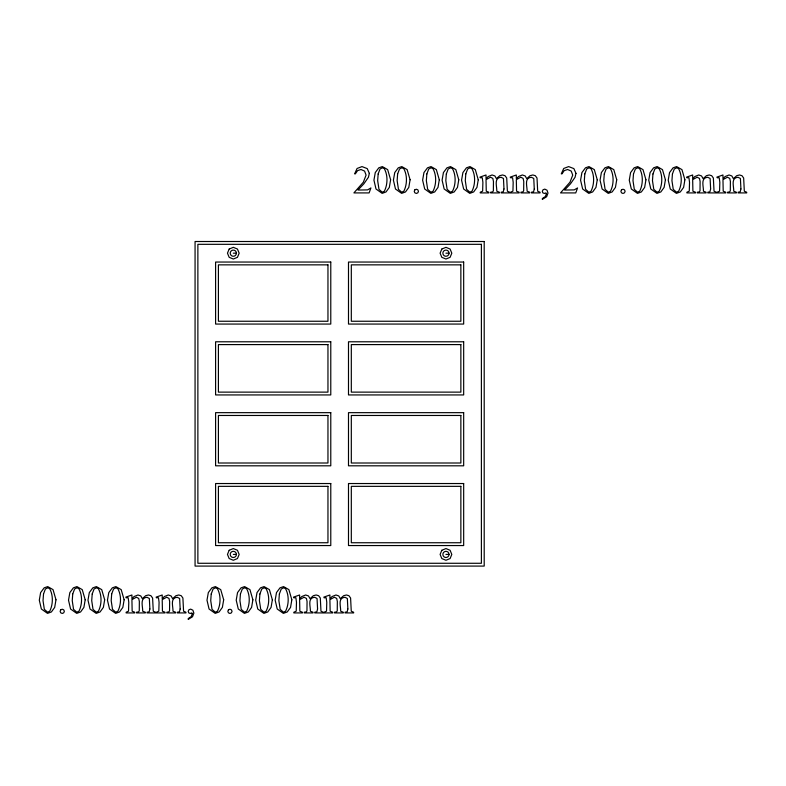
<?xml version="1.0" encoding="UTF-8"?>
<svg xmlns="http://www.w3.org/2000/svg" width="786" height="786" viewBox="0 0 786 786"><rect width="100%" height="100%" fill="white"/><g stroke="black" fill="none" stroke-linecap="round" stroke-linejoin="round"><path stroke-width="1.18" d="M233.314 253.18L236.419 253.18A3.105 3.105 0 0 1 231.762 255.863A3.105 3.105 0 0 1 231.762 250.498A3.105 3.105 0 0 1 236.419 253.18M445.957 253.18L449.052 253.18A3.105 3.105 0 0 1 444.404 255.863A3.105 3.105 0 0 1 444.404 250.498A3.105 3.105 0 0 1 449.052 253.18M233.314 554.415L236.419 554.415A3.105 3.105 0 0 1 231.762 557.097A3.105 3.105 0 0 1 231.762 551.733A3.105 3.105 0 0 1 236.419 554.415M445.957 554.415L449.052 554.415A3.105 3.105 0 0 1 444.404 557.097A3.105 3.105 0 0 1 444.404 551.733A3.105 3.105 0 0 1 449.052 554.415M149.871 608.983L149.163 611.803L147.051 612.235L147.051 612.923L155.648 612.923L155.648 612.235L153.27 611.233L152.602 598.028L150.902 595.7L148.446 594.992L145.665 595.7L142.354 598.696L140.782 595.935L137.963 594.992L134.16 596.505L131.92 598.696L131.92 594.992L125.848 597.114L126.133 597.802L128.187 597.753L128.776 602.331L128.531 611.164L126.133 612.235L126.133 612.923L134.75 612.923L134.75 612.235L132.156 611.213L131.92 599.649L136.381 597.213L138.719 598.431L139.348 601.487L139.26 610.869L138.503 611.891L136.518 612.235L136.518 612.923L145.322 612.923L145.322 612.235L142.688 611.213C142.875 606.32 139.525 597.861 146.982 597.272L149.35 598.49L149.871 608.983M180.161 608.983L179.463 611.803L177.351 612.235L177.351 612.923L185.948 612.923L185.948 612.235L183.57 611.233L182.902 598.028L181.202 595.7L178.736 594.992L175.956 595.7L172.655 598.696L171.073 595.935L168.263 594.992L164.451 596.505L162.211 598.696L162.211 594.992L156.149 597.114L156.434 597.802L158.487 597.753L159.077 602.331L158.821 611.164L156.434 612.235L156.434 612.923L165.04 612.923L165.04 612.235L162.447 611.213L162.211 599.649L166.681 597.213L169.019 598.431L169.648 601.487L169.55 610.869L168.803 611.891L166.809 612.235L166.809 612.923L175.622 612.923L175.622 612.235L172.989 611.213C173.175 606.32 169.815 597.861 177.272 597.272L179.65 598.49L180.161 608.983M317.564 608.983L316.866 611.803L314.754 612.235L314.754 612.923L323.351 612.923L323.351 612.235L320.973 611.233L320.305 598.028L318.605 595.7L316.139 594.992L313.359 595.7L310.057 598.696L308.476 595.935L305.656 594.992L301.853 596.505L299.613 598.696L299.613 594.992L293.542 597.114L293.826 597.802L295.89 597.753L296.479 602.331L296.224 611.164L293.826 612.235L293.826 612.923L302.443 612.923L302.443 612.235L299.849 611.213L299.613 599.649L304.084 597.213L306.422 598.431L307.051 601.487L306.953 610.869L306.206 611.891L304.211 612.235L304.211 612.923L313.025 612.923L313.025 612.235L310.382 611.213C310.578 606.32 307.218 597.861 314.675 597.272L317.053 598.49L317.564 608.983M347.864 608.983L347.157 611.803L345.044 612.235L345.044 612.923L353.641 612.923L353.641 612.235L351.263 611.233L350.595 598.028L348.896 595.7L346.43 594.992L343.659 595.7L340.348 598.696L338.766 595.935L335.956 594.992L332.154 596.505L329.904 598.696L329.904 594.992L323.842 597.114L324.127 597.802L326.18 597.753L326.77 602.331L326.524 611.164L324.127 612.235L324.127 612.923L332.743 612.923L332.743 612.235L330.149 611.213L329.904 599.649L334.374 597.213L336.713 598.431L337.341 601.487L337.253 610.869L336.496 611.891L334.512 612.235L334.512 612.923L343.315 612.923L343.315 612.235L340.682 611.213C340.869 606.32 337.518 597.861 344.966 597.272L347.343 598.49L347.864 608.983M503.983 188.974L503.276 191.794L501.163 192.226L501.163 192.914L509.76 192.914L509.76 192.226L507.383 191.224L506.715 178.019L505.015 175.691L502.549 174.983L499.778 175.691L496.467 178.687L494.885 175.936L492.075 174.983L488.273 176.506L486.023 178.687L486.023 174.983L479.961 177.115L480.246 177.793L482.299 177.744L482.889 182.323L482.643 191.155L480.246 192.226L480.246 192.914L488.863 192.914L488.863 192.226L486.259 191.204L486.023 179.64L490.493 177.204L492.832 178.422L493.461 181.487L493.362 190.86L492.616 191.892L490.631 192.226L490.631 192.914L499.434 192.914L499.434 192.226L496.801 191.204C496.988 186.321 493.628 177.852 501.085 177.263L503.462 178.481L503.983 188.974M534.274 188.974L533.566 191.794L531.464 192.226L531.464 192.914L540.051 192.914L540.051 192.226L537.673 191.224L537.015 178.019L535.305 175.691L532.849 174.983L530.069 175.691L526.758 178.687L525.186 175.936L522.366 174.983L518.563 176.506L516.323 178.687L516.323 174.983L510.252 177.115L510.536 177.793L512.59 177.744L513.179 182.323L512.934 191.155L510.536 192.226L510.536 192.914L519.153 192.914L519.153 192.226L516.559 191.204L516.323 179.64L520.794 177.204L523.132 178.422L523.761 181.487L523.663 190.86L522.906 191.892L520.922 192.226L520.922 192.914L529.725 192.914L529.725 192.226L527.092 191.204C527.278 186.321 523.928 177.852 531.385 177.263L533.763 178.481L534.274 188.974M710.623 188.974L709.915 191.794L707.813 192.226L707.813 192.914L716.41 192.914L716.41 192.226L714.032 191.224L713.364 178.019L711.664 175.691L709.198 174.983L706.418 175.691L703.116 178.687L701.534 175.936L698.715 174.983L694.912 176.506L692.672 178.687L692.672 174.983L686.6 177.115L686.885 177.793L688.939 177.744L689.528 182.323L689.283 191.155L686.885 192.226L686.885 192.914L695.502 192.914L695.502 192.226L692.908 191.204L692.672 179.64L697.143 177.204L699.481 178.422L700.11 181.487L700.012 190.86L699.265 191.892L697.27 192.226L697.27 192.914L706.074 192.914L706.074 192.226L703.441 191.204C703.637 186.321 700.277 177.852 707.734 177.263L710.112 178.481L710.623 188.974M740.923 188.974L740.216 191.794L738.103 192.226L738.103 192.914L746.7 192.914L746.7 192.226L744.322 191.224L743.654 178.019L741.955 175.691L739.488 174.983L736.718 175.691L733.407 178.687L731.825 175.936L729.015 174.983L725.213 176.506L722.963 178.687L722.963 174.983L716.901 177.115L717.186 177.793L719.239 177.744L719.829 182.323L719.583 191.155L717.186 192.226L717.186 192.914L725.802 192.914L725.802 192.226L723.208 191.204L722.963 179.64L727.433 177.204L729.772 178.422L730.4 181.487L730.302 190.86L729.555 191.892L727.571 192.226L727.571 192.914L736.374 192.914L736.374 192.226L733.741 191.204C733.928 186.321 730.577 177.852 738.025 177.263L740.402 178.481L740.923 188.974M43.525 593.98L43.024 600.651L44.34 609.347L47.573 612.176L49.705 611.253C53.124 604.532 53.35 595.13 49.567 588.488L47.691 587.859L45.382 589.019L43.525 593.98M72.734 593.98L72.243 600.651L73.55 609.347L76.782 612.176L78.914 611.253C82.334 604.532 82.559 595.13 78.777 588.488L76.9 587.859L74.601 589.019L72.734 593.98M92.208 593.98L91.716 600.651L93.023 609.347L96.256 612.176L98.388 611.253C101.807 604.532 102.033 595.13 98.25 588.488L96.373 587.859L94.074 589.019L92.208 593.98M111.681 593.98L111.19 600.651L112.496 609.347L115.729 612.176L117.861 611.253C121.29 604.532 121.506 595.13 117.733 588.488L115.847 587.859L113.548 589.019L111.681 593.98M211.218 593.98L210.727 600.651L212.033 609.347L215.266 612.176L217.398 611.253C220.827 604.532 221.043 595.13 217.27 588.488L215.384 587.859L213.085 589.019L211.218 593.98M240.428 593.98L239.936 600.651L241.243 609.347L244.485 612.176L246.608 611.253C250.036 604.532 250.253 595.13 246.48 588.488L244.593 587.859L242.294 589.019L240.428 593.98M259.901 593.98L259.409 600.651L260.726 609.347L263.958 612.176L266.081 611.253C269.51 604.532 269.726 595.13 265.953 588.488L264.067 587.859L261.767 589.019L259.901 593.98M279.374 593.98L278.883 600.651L280.199 609.347L283.432 612.176L285.554 611.253C288.983 604.532 289.209 595.13 285.426 588.488L283.54 587.859L281.241 589.019L279.374 593.98M378.154 173.971L377.663 180.652L378.98 189.338L382.212 192.177L384.334 191.253C387.763 184.523 387.989 175.121 384.207 168.479L382.32 167.85L380.021 169.01L378.154 173.971M397.628 173.971L397.136 180.652L398.453 189.338L401.685 192.177L403.817 191.253C407.236 184.523 407.462 175.121 403.68 168.479L401.793 167.85L399.494 169.01L397.628 173.971M426.847 173.971L426.346 180.652L427.663 189.338L430.895 192.177L433.027 191.253C436.446 184.523 436.672 175.121 432.89 168.479L431.013 167.85L428.704 169.01L426.847 173.971M446.32 173.971L445.819 180.652L447.136 189.338L450.368 192.177L452.5 191.253C455.919 184.523 456.145 175.121 452.363 168.479L450.486 167.85L448.177 169.01L446.32 173.971M465.793 173.971L465.292 180.652L466.609 189.338L469.841 192.177L471.973 191.253C475.392 184.523 475.618 175.121 471.836 168.479L469.959 167.85L467.65 169.01L465.793 173.971M584.804 173.971L584.312 180.652L585.619 189.338L588.852 192.177L590.984 191.253C594.413 184.523 594.629 175.121 590.856 168.479L588.969 167.85L586.67 169.01L584.804 173.971M604.277 173.971L603.786 180.652L605.092 189.338L608.325 192.177L610.457 191.253C613.886 184.523 614.102 175.121 610.329 168.479L608.443 167.85L606.144 169.01L604.277 173.971M633.487 173.971L632.995 180.652L634.302 189.338L637.534 192.177L639.666 191.253C643.095 184.523 643.312 175.121 639.539 168.479L637.652 167.85L635.353 169.01L633.487 173.971M652.96 173.971L652.468 180.652L653.785 189.338L657.017 192.177L659.14 191.253C662.569 184.523 662.785 175.121 659.012 168.479L657.125 167.85L654.826 169.01L652.96 173.971M672.433 173.971L671.942 180.652L673.258 189.338L676.491 192.177L678.613 191.253C682.042 184.523 682.268 175.121 678.485 168.479L676.599 167.85L674.3 169.01L672.433 173.971M55.983 599.777L54.686 607.401L51.385 611.96L47.514 613.375L41.373 609.022L39.3 600.18L40.626 592.585L44.173 587.84L47.71 586.602L53.035 589.628L55.983 599.777M85.193 599.777L83.896 607.401L80.594 611.96L76.723 613.375L70.583 609.022L68.51 600.18L69.846 592.585L73.383 587.84L76.92 586.602L82.245 589.628L85.193 599.777M104.666 599.777L103.369 607.401L100.068 611.96L96.197 613.375L90.056 609.022L87.983 600.18L89.319 592.585L92.856 587.84L96.393 586.602L101.718 589.628L104.666 599.777M124.139 599.777L122.842 607.401L119.541 611.96L115.67 613.375L109.529 609.022L107.456 600.18L108.792 592.585L112.329 587.84L115.866 586.602L121.191 589.628L124.139 599.777M223.676 599.777L222.379 607.401L219.078 611.96L215.217 613.375L209.066 609.022L206.993 600.18L208.329 592.585L211.866 587.84L215.403 586.602L220.728 589.628L223.676 599.777M252.886 599.777L251.589 607.401L248.297 611.96L244.426 613.375L238.286 609.022L236.213 600.18L237.539 592.585L241.076 587.84L244.613 586.602L249.938 589.628L252.886 599.777M272.359 599.777L271.072 607.401L267.771 611.96L263.9 613.375L257.759 609.022L255.686 600.18L257.012 592.585L260.549 587.84L264.086 586.602L269.411 589.628L272.359 599.777M291.832 599.777L290.545 607.401L287.244 611.96L283.373 613.375L277.232 609.022L275.159 600.18L276.485 592.585L280.022 587.84L283.559 586.602L288.884 589.628L291.832 599.777M390.613 179.778L389.325 187.402L386.024 191.951L382.153 193.376L376.013 189.013L373.94 180.171L375.266 172.576L378.803 167.831L382.34 166.593L387.665 169.619L390.613 179.778M410.086 179.778L408.799 187.402L405.497 191.951L401.626 193.376L395.486 189.013L393.413 180.171L394.739 172.576L398.276 167.831L401.813 166.593L407.138 169.619L410.086 179.778M439.295 179.778L438.008 187.402L434.707 191.951L430.836 193.376L424.695 189.013L422.622 180.171L423.949 172.576L427.486 167.831L431.023 166.593L436.348 169.619L439.295 179.778M458.778 179.778L457.481 187.402L454.18 191.951L450.309 193.376L444.169 189.013L442.096 180.171L443.422 172.576L446.969 167.831L450.506 166.593L455.831 169.619L458.778 179.778M478.252 179.778L476.955 187.402L473.653 191.951L469.782 193.376L463.642 189.013L461.569 180.171L462.905 172.576L466.442 167.831L469.979 166.593L475.304 169.619L478.252 179.778M597.262 179.778L595.965 187.402L592.664 191.951L588.793 193.376L582.652 189.013L580.579 180.171L581.915 172.576L585.452 167.831L588.989 166.593L594.314 169.619L597.262 179.778M616.735 179.778L615.438 187.402L612.137 191.951L608.276 193.376L602.125 189.013L600.052 180.171L601.388 172.576L604.925 167.831L608.462 166.593L613.787 169.619L616.735 179.778M645.945 179.778L644.648 187.402L641.356 191.951L637.485 193.376L631.335 189.013L629.262 180.171L630.598 172.576L634.135 167.831L637.672 166.593L642.997 169.619L645.945 179.778M665.418 179.778L664.121 187.402L660.83 191.951L656.958 193.376L650.818 189.013L648.745 180.171L650.071 172.576L653.608 167.831L657.145 166.593L662.47 169.619L665.418 179.778M684.891 179.778L683.604 187.402L680.303 191.951L676.432 193.376L670.291 189.013L668.218 180.171L669.544 172.576L673.081 167.831L676.618 166.593L681.943 169.619L684.891 179.778M369.332 173.362L368.418 177.282L363.859 183.806L357.944 190.045L367.553 189.888L370.913 187.952L369.106 192.914L353.897 192.914L363.348 182.205L366.08 175.111L364.576 171.083L360.99 169.501L357.571 170.621L355.341 173.873L354.633 173.873L357.08 168.479L361.992 166.593L367.229 168.607L369.332 173.362M575.981 173.362L575.067 177.282L570.498 183.806L564.584 190.045L574.202 189.888L577.553 187.952L575.755 192.914L560.536 192.914L569.988 182.205L572.729 175.111L571.226 171.083L567.63 169.501L564.22 170.621L561.98 173.873L561.283 173.873L563.719 168.479L568.642 166.593L573.878 168.607L575.981 173.362M192.315 613.679L191.244 616.558L188.208 618.572L188.208 619.407L192.511 616.755L193.877 613.109L192.894 610.211L190.664 609.121L188.925 609.779L188.208 611.38L188.758 612.903L190.241 613.453L191.882 612.903L192.315 613.679M546.427 193.67L545.356 196.559L542.32 198.563L542.32 199.398L546.624 196.746L547.989 193.101L547.007 190.202L544.767 189.112L543.028 189.78L542.32 191.371L542.871 192.894L544.354 193.444L545.985 192.894L546.427 193.67M60.738 609.838L60.129 611.341L60.738 612.834L62.232 613.453L63.725 612.834L64.344 611.341L63.735 609.848L62.232 609.229L60.738 609.838M228.441 609.838L227.822 611.341L228.441 612.834L229.934 613.453L231.428 612.834L232.047 611.341L231.438 609.848L229.934 609.229L228.441 609.838M414.851 189.829L414.232 191.332L414.851 192.825L416.344 193.444L417.838 192.825L418.457 191.332L417.847 189.839L416.344 189.23L414.851 189.829M621.5 189.829L620.881 191.332L621.5 192.825L622.993 193.444L624.487 192.825L625.106 191.332L624.497 189.839L622.993 189.23L621.5 189.829M229.178 249.044L227.468 253.18L229.178 257.317L233.314 259.026L237.451 257.317L239.16 253.18L237.451 249.044L233.314 247.335L229.178 249.044M229.178 550.279L227.468 554.415L229.178 558.551L233.314 560.261L237.451 558.551L239.16 554.415L237.451 550.279L233.314 548.569L229.178 550.279M441.82 249.044L440.111 253.18L441.82 257.317L445.957 259.026L450.093 257.317L451.803 253.18L450.093 249.044L445.957 247.335L441.82 249.044M441.82 550.279L440.111 554.415L441.82 558.551L445.957 560.261L450.093 558.551L451.803 554.415L450.093 550.279L445.957 548.569L441.82 550.279M484.205 241.508L195.066 241.508L195.066 566.087L484.205 566.087L484.205 241.508M481.396 244.318L197.876 244.318L197.876 563.277L481.396 563.277L481.396 244.318M330.778 262.043L215.6 262.043L215.6 324.058L330.778 324.058L330.778 262.043M463.671 262.043L348.493 262.043L348.493 324.058L463.671 324.058L463.671 262.043M327.959 264.853L218.41 264.853L218.41 321.248L327.959 321.248L327.959 264.853M460.861 264.853L351.313 264.853L351.313 321.248L460.861 321.248L460.861 264.853M330.778 341.782L215.6 341.782L215.6 394.936L330.778 394.936L330.778 341.782M463.671 341.782L348.493 341.782L348.493 394.936L463.671 394.936L463.671 341.782M327.959 344.592L218.41 344.592L218.41 392.126L327.959 392.126L327.959 344.592M460.861 344.592L351.313 344.592L351.313 392.126L460.861 392.126L460.861 344.592M330.778 412.66L215.6 412.66L215.6 465.813L330.778 465.813L330.778 412.66M463.671 412.66L348.493 412.66L348.493 465.813L463.671 465.813L463.671 412.66M327.959 415.47L218.41 415.47L218.41 463.003L327.959 463.003L327.959 415.47M460.861 415.47L351.313 415.47L351.313 463.003L460.861 463.003L460.861 415.47M330.778 483.537L215.6 483.537L215.6 545.553L330.778 545.553L330.778 483.537M463.671 483.537L348.493 483.537L348.493 545.553L463.671 545.553L463.671 483.537M327.959 486.347L218.41 486.347L218.41 542.743L327.959 542.743L327.959 486.347M460.861 486.347L351.313 486.347L351.313 542.743L460.861 542.743L460.861 486.347"/></g></svg>
